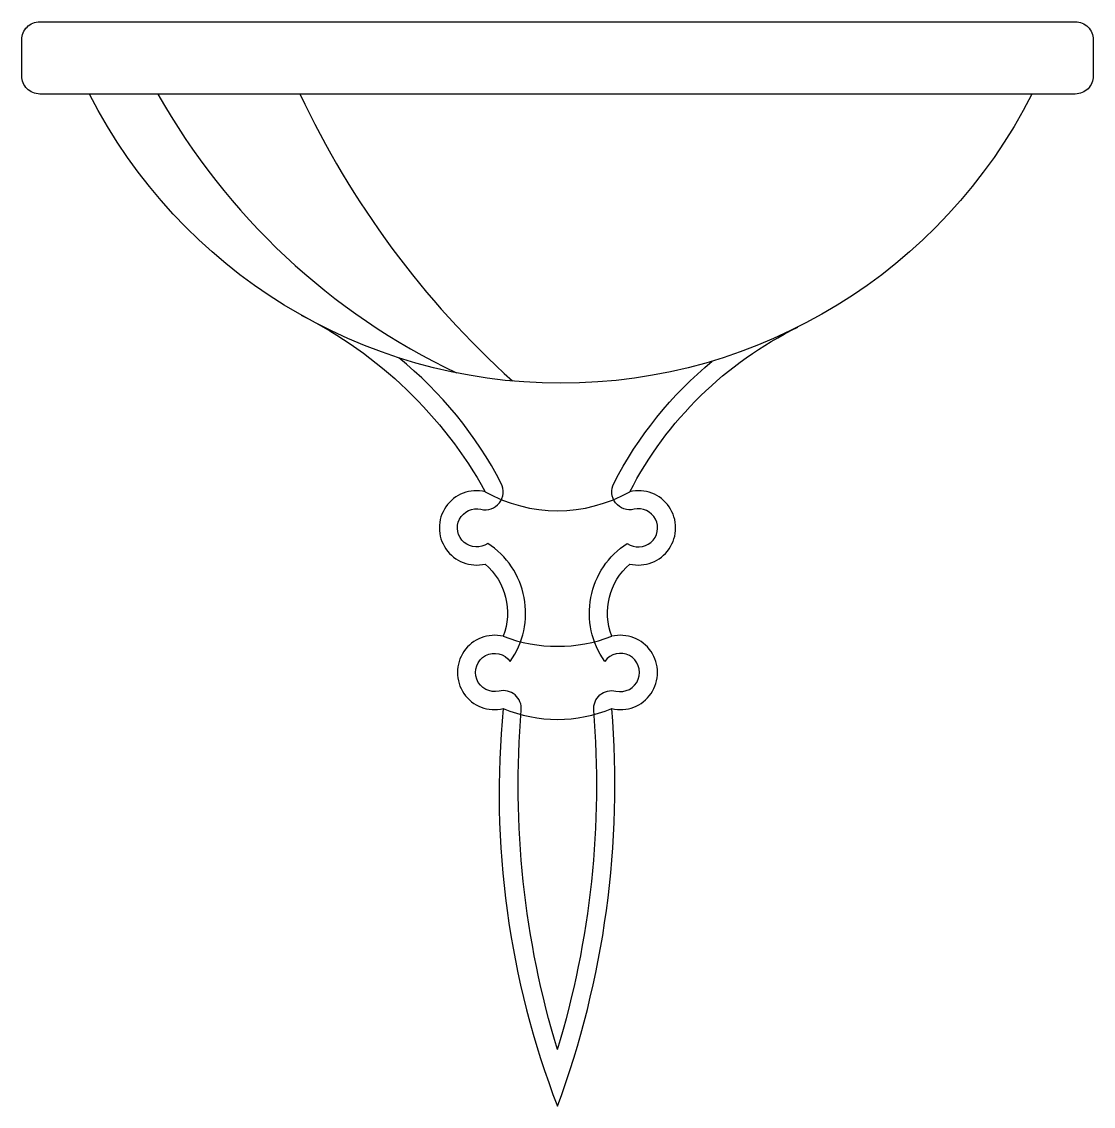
# Model space of a CAD drawing. Extents: x 996 to 1257, y 1478 to 1742.
import ezdxf

# ---------------------------------------------------------------- set-up
doc = ezdxf.new("R2010")
doc.units = 0
doc.header["$MEASUREMENT"] = 0
for name, color, linetype in [('3', 3, 'CONTINUOUS'), ('4', 4, 'CONTINUOUS'), ('7', 7, 'CONTINUOUS')]:
    doc.layers.add(name, color=color, linetype=linetype)

msp = doc.modelspace()

# ---------------------------------------------------------------- linework, layer by layer
at = {"layer": '3'}
for points in [[(1126.22, 1491.9, -0.09486), (1117.41, 1574.55, 0.510489), (1112, 1579.19, -1.877719), (1114.7, 1586.42, 0.42768), (1109.24, 1615.14, -1.557499), (1107.6, 1623.43, 0.641714), (1112.53, 1629.73, 0.104103), (1087.58, 1660.31, 0.160485)], [(1126.22, 1491.9, 0.09486), (1135.04, 1574.55, -0.510489), (1140.45, 1579.19, 1.877719), (1137.74, 1586.42, -0.42768), (1143.21, 1615.14, 1.557499), (1144.85, 1623.43, -0.641714), (1139.91, 1629.73, -0.100773), (1163.89, 1659.51, -0.160485)]]:
    msp.add_lwpolyline(points, format="xyb", dxfattribs=at)
for centre, radius, start, end in [((1172, 1804.75), 163.97, 209.2989, 244.6002), ((1263.69, 1818.54), 221.12, 205.1637, 227.8285)]:
    msp.add_arc(centre, radius, start, end, dxfattribs=at)
at = {"layer": '4'}
msp.add_lwpolyline([(1000.25, 1724.51, -0.414214), (995.85, 1728.91), (995.85, 1737.71, -0.414214), (1000.25, 1742.11), (1252.2, 1742.11, -0.414214), (1256.6, 1737.71), (1256.6, 1728.91, -0.414214), (1252.2, 1724.51), (1241.67, 1724.51, -0.614059), (1012.37, 1724.51)], format="xyb", close=True, dxfattribs=at)
for points in [[(1063.88, 1670.69, -0.151022), (1108.62, 1627.71, 1.266797), (1108.62, 1610.11, -0.315195), (1113.02, 1592.51, 1.266797), (1113.02, 1574.91, 0.116767), (1126.22, 1478.11, 0.116767)], [(1126.22, 1478.11, 0.10965), (1139.42, 1574.91, 1.266797), (1139.42, 1592.51, -0.315195), (1143.82, 1610.11, 1.266797), (1143.82, 1627.71, -0.160485), (1184.67, 1667.76)]]:
    msp.add_lwpolyline(points, format="xyb", dxfattribs=at)
at = {"layer": '7'}
msp.add_line((1241.67, 1724.51), (1012.37, 1724.51), dxfattribs=at)
for centre, radius, start, end in [((1126.22, 1658.84), 35.76, 240.5181, 299.4819), ((1126.22, 1627.18), 37.1, 249.1549, 290.8451), ((1126.22, 1606.92), 34.62, 247.5857, 292.4143)]:
    msp.add_arc(centre, radius, start, end, dxfattribs=at)

doc.saveas('drawing.dxf')
